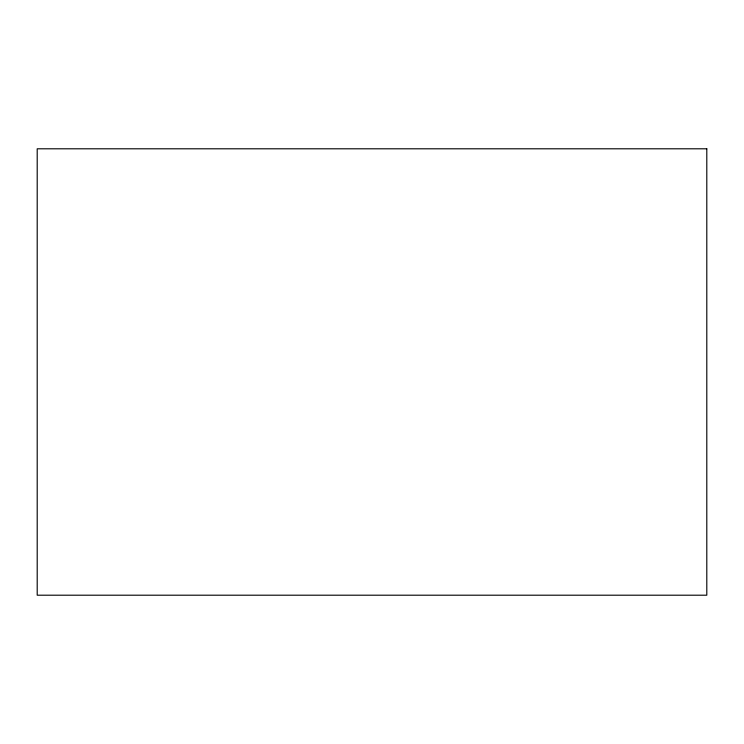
<?xml version="1.0" encoding="UTF-8"?>
<svg xmlns="http://www.w3.org/2000/svg" width="744" height="744" viewBox="0 0 744 744"><rect width="100%" height="100%" fill="white"/><g stroke="black" fill="none" stroke-linecap="round" stroke-linejoin="round"><path stroke-width="1.12" d="M706.8 148.8L37.2 148.8L37.2 595.2L706.8 595.2L706.8 148.8"/></g></svg>
